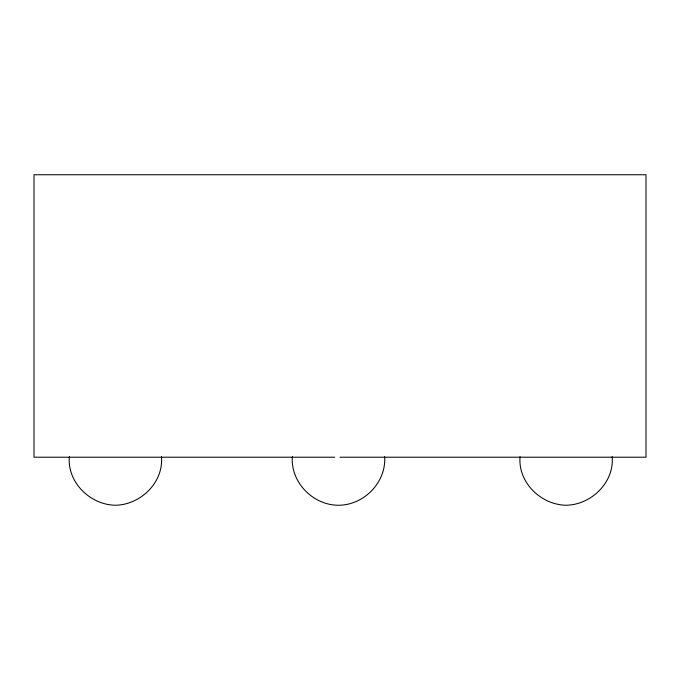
<?xml version="1.0" encoding="UTF-8"?>
<svg xmlns="http://www.w3.org/2000/svg" width="680" height="680" viewBox="0 0 680 680"><rect width="100%" height="100%" fill="white"/><g stroke="black" fill="none" stroke-linecap="round" stroke-linejoin="round"><path stroke-width="1.02" d="M69.352 456.646C67.091 482.383 90.177 504.823 115.413 505.248C140.649 504.823 163.736 482.383 161.475 456.646M520.047 456.646C517.794 482.383 540.88 504.823 566.117 505.248C591.345 504.823 614.431 482.383 612.178 456.646M292.315 456.705C290.496 482.264 313.012 505.257 338.47 505.248C363.927 505.257 386.452 482.264 384.633 456.705M334.747 457.215L34 457.215L34 174.751L646 174.751L646 457.215L340 457.215"/></g></svg>
